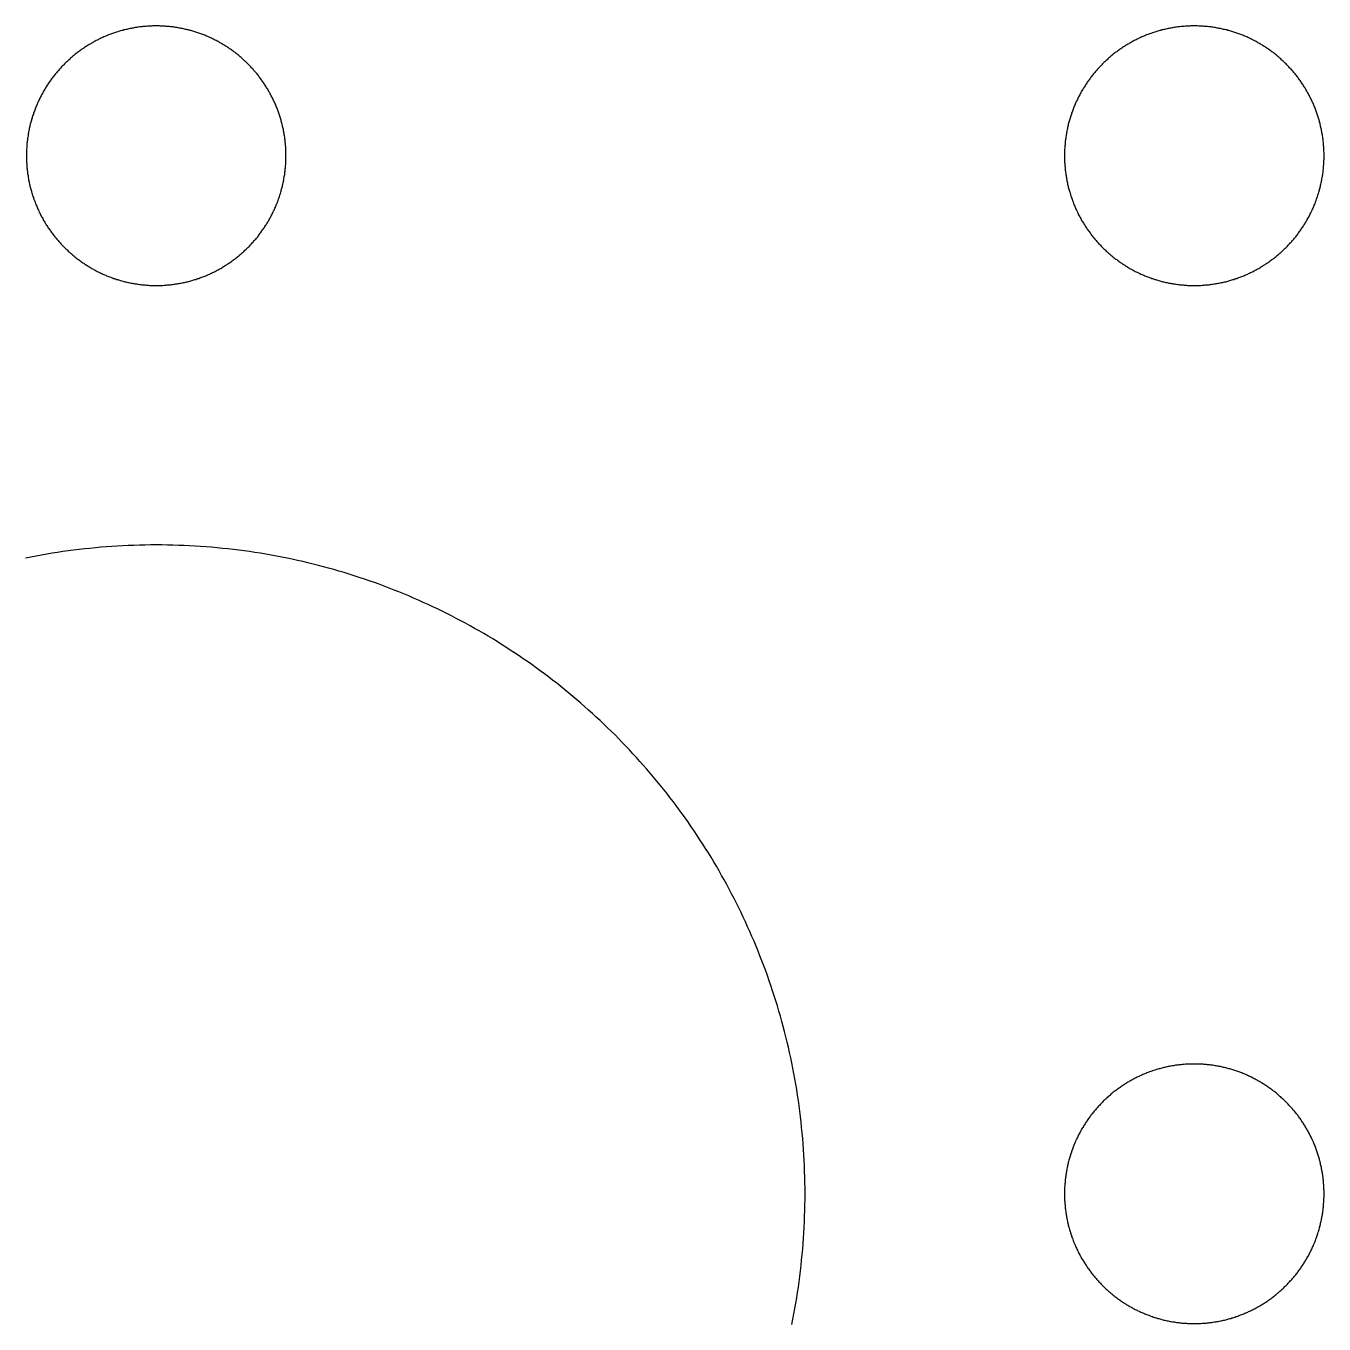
# Model space of a CAD drawing. Extents: x -13 to 43.9, y 40.2 to 95.2.
# Drawn here: x 13.5 to 23.5, y 66.75 to 76.75 of the extents above; entities that cross this region are included whole.
import ezdxf

# ---------------------------------------------------------------- set-up
doc = ezdxf.new("R2010")
doc.units = 0
doc.layers.get('0').update_dxf_attribs({"linetype": 'CONTINUOUS'})

msp = doc.modelspace()

# ---------------------------------------------------------------- linework, layer by layer
at = {"color": 7}
for points in [[(14.298, 76.73), (14.29, 76.728), (14.282, 76.726), (14.274, 76.724), (14.266, 76.722), (14.258, 76.721), (14.25, 76.719), (14.242, 76.716), (14.234, 76.714), (14.226, 76.712), (14.218, 76.71), (14.21, 76.707), (14.203, 76.705), (14.195, 76.703), (14.187, 76.7), (14.179, 76.697), (14.172, 76.695), (14.164, 76.692), (14.156, 76.689), (14.149, 76.686), (14.141, 76.684), (14.133, 76.681), (14.126, 76.678), (14.118, 76.675), (14.111, 76.671)], [(14.5, 76.75), (14.491, 76.75), (14.483, 76.75), (14.474, 76.75), (14.466, 76.749), (14.457, 76.749), (14.449, 76.749), (14.44, 76.748), (14.432, 76.748), (14.423, 76.747), (14.415, 76.746), (14.406, 76.746), (14.398, 76.745), (14.389, 76.744), (14.381, 76.743), (14.373, 76.742), (14.364, 76.741), (14.356, 76.74), (14.348, 76.738), (14.339, 76.737), (14.331, 76.736), (14.323, 76.734), (14.315, 76.733), (14.307, 76.731), (14.298, 76.73)], [(14.702, 76.73), (14.693, 76.731), (14.685, 76.733), (14.677, 76.734), (14.669, 76.736), (14.661, 76.737), (14.652, 76.738), (14.644, 76.74), (14.636, 76.741), (14.627, 76.742), (14.619, 76.743), (14.611, 76.744), (14.602, 76.745), (14.594, 76.746), (14.585, 76.746), (14.577, 76.747), (14.568, 76.748), (14.56, 76.748), (14.551, 76.749), (14.543, 76.749), (14.534, 76.749), (14.526, 76.75), (14.517, 76.75), (14.509, 76.75), (14.5, 76.75)], [(14.889, 76.671), (14.882, 76.675), (14.874, 76.678), (14.867, 76.681), (14.859, 76.684), (14.851, 76.686), (14.844, 76.689), (14.836, 76.692), (14.828, 76.695), (14.821, 76.697), (14.813, 76.7), (14.805, 76.703), (14.797, 76.705), (14.79, 76.707), (14.782, 76.71), (14.774, 76.712), (14.766, 76.714), (14.758, 76.716), (14.75, 76.719), (14.742, 76.721), (14.734, 76.722), (14.726, 76.724), (14.718, 76.726), (14.71, 76.728), (14.702, 76.73)], [(22.298, 76.73), (22.29, 76.728), (22.282, 76.726), (22.274, 76.724), (22.266, 76.722), (22.258, 76.721), (22.25, 76.719), (22.242, 76.716), (22.234, 76.714), (22.226, 76.712), (22.218, 76.71), (22.21, 76.707), (22.203, 76.705), (22.195, 76.703), (22.187, 76.7), (22.179, 76.697), (22.172, 76.695), (22.164, 76.692), (22.156, 76.689), (22.149, 76.686), (22.141, 76.684), (22.133, 76.681), (22.126, 76.678), (22.118, 76.675), (22.111, 76.671)], [(22.5, 76.75), (22.491, 76.75), (22.483, 76.75), (22.474, 76.75), (22.466, 76.749), (22.457, 76.749), (22.449, 76.749), (22.44, 76.748), (22.432, 76.748), (22.423, 76.747), (22.415, 76.746), (22.406, 76.746), (22.398, 76.745), (22.389, 76.744), (22.381, 76.743), (22.373, 76.742), (22.364, 76.741), (22.356, 76.74), (22.348, 76.738), (22.339, 76.737), (22.331, 76.736), (22.323, 76.734), (22.315, 76.733), (22.307, 76.731), (22.298, 76.73)], [(22.702, 76.73), (22.693, 76.731), (22.685, 76.733), (22.677, 76.734), (22.669, 76.736), (22.661, 76.737), (22.652, 76.738), (22.644, 76.74), (22.636, 76.741), (22.627, 76.742), (22.619, 76.743), (22.611, 76.744), (22.602, 76.745), (22.594, 76.746), (22.585, 76.746), (22.577, 76.747), (22.568, 76.748), (22.56, 76.748), (22.551, 76.749), (22.543, 76.749), (22.534, 76.749), (22.526, 76.75), (22.517, 76.75), (22.509, 76.75), (22.5, 76.75)], [(22.889, 76.671), (22.882, 76.675), (22.874, 76.678), (22.867, 76.681), (22.859, 76.684), (22.851, 76.686), (22.844, 76.689), (22.836, 76.692), (22.828, 76.695), (22.821, 76.697), (22.813, 76.7), (22.805, 76.703), (22.797, 76.705), (22.79, 76.707), (22.782, 76.71), (22.774, 76.712), (22.766, 76.714), (22.758, 76.716), (22.75, 76.719), (22.742, 76.721), (22.734, 76.722), (22.726, 76.724), (22.718, 76.726), (22.71, 76.728), (22.702, 76.73)], [(14.111, 76.671), (14.103, 76.668), (14.096, 76.665), (14.088, 76.662), (14.081, 76.658), (14.074, 76.655), (14.066, 76.651), (14.059, 76.648), (14.052, 76.644), (14.045, 76.641), (14.038, 76.637), (14.03, 76.633), (14.023, 76.629), (14.016, 76.625), (14.009, 76.621), (14.002, 76.618), (13.995, 76.613), (13.988, 76.609), (13.981, 76.605), (13.975, 76.601), (13.968, 76.597), (13.961, 76.592), (13.954, 76.588), (13.948, 76.584), (13.941, 76.579)], [(15.059, 76.579), (15.052, 76.584), (15.046, 76.588), (15.039, 76.592), (15.032, 76.597), (15.025, 76.601), (15.019, 76.605), (15.012, 76.609), (15.005, 76.613), (14.998, 76.618), (14.991, 76.621), (14.984, 76.625), (14.977, 76.629), (14.97, 76.633), (14.962, 76.637), (14.955, 76.641), (14.948, 76.644), (14.941, 76.648), (14.934, 76.651), (14.926, 76.655), (14.919, 76.658), (14.912, 76.662), (14.904, 76.665), (14.897, 76.668), (14.889, 76.671)], [(22.111, 76.671), (22.103, 76.668), (22.096, 76.665), (22.088, 76.662), (22.081, 76.658), (22.074, 76.655), (22.066, 76.651), (22.059, 76.648), (22.052, 76.644), (22.045, 76.641), (22.038, 76.637), (22.03, 76.633), (22.023, 76.629), (22.016, 76.625), (22.009, 76.621), (22.002, 76.618), (21.995, 76.613), (21.988, 76.609), (21.981, 76.605), (21.975, 76.601), (21.968, 76.597), (21.961, 76.592), (21.954, 76.588), (21.948, 76.584), (21.941, 76.579)], [(23.059, 76.579), (23.052, 76.584), (23.046, 76.588), (23.039, 76.592), (23.032, 76.597), (23.025, 76.601), (23.019, 76.605), (23.012, 76.609), (23.005, 76.613), (22.998, 76.618), (22.991, 76.621), (22.984, 76.625), (22.977, 76.629), (22.97, 76.633), (22.962, 76.637), (22.955, 76.641), (22.948, 76.644), (22.941, 76.648), (22.934, 76.651), (22.926, 76.655), (22.919, 76.658), (22.912, 76.662), (22.904, 76.665), (22.897, 76.668), (22.889, 76.671)], [(13.941, 76.579), (13.934, 76.575), (13.928, 76.57), (13.921, 76.565), (13.915, 76.561), (13.908, 76.556), (13.902, 76.551), (13.895, 76.547), (13.889, 76.542), (13.883, 76.537), (13.876, 76.532), (13.87, 76.527), (13.864, 76.522), (13.858, 76.517), (13.852, 76.511), (13.846, 76.506), (13.84, 76.501), (13.834, 76.496), (13.828, 76.49), (13.822, 76.485), (13.816, 76.479), (13.81, 76.474), (13.804, 76.468), (13.799, 76.463), (13.793, 76.457)], [(15.207, 76.457), (15.201, 76.463), (15.196, 76.468), (15.19, 76.474), (15.184, 76.479), (15.178, 76.485), (15.172, 76.49), (15.166, 76.496), (15.16, 76.501), (15.154, 76.506), (15.148, 76.511), (15.142, 76.517), (15.136, 76.522), (15.13, 76.527), (15.124, 76.532), (15.117, 76.537), (15.111, 76.542), (15.105, 76.547), (15.098, 76.551), (15.092, 76.556), (15.085, 76.561), (15.079, 76.565), (15.072, 76.57), (15.066, 76.575), (15.059, 76.579)], [(21.941, 76.579), (21.934, 76.575), (21.928, 76.57), (21.921, 76.565), (21.915, 76.561), (21.908, 76.556), (21.902, 76.551), (21.895, 76.547), (21.889, 76.542), (21.883, 76.537), (21.876, 76.532), (21.87, 76.527), (21.864, 76.522), (21.858, 76.517), (21.852, 76.511), (21.846, 76.506), (21.84, 76.501), (21.834, 76.496), (21.828, 76.49), (21.822, 76.485), (21.816, 76.479), (21.81, 76.474), (21.804, 76.468), (21.799, 76.463), (21.793, 76.457)], [(23.207, 76.457), (23.201, 76.463), (23.196, 76.468), (23.19, 76.474), (23.184, 76.479), (23.178, 76.485), (23.172, 76.49), (23.166, 76.496), (23.16, 76.501), (23.154, 76.506), (23.148, 76.511), (23.142, 76.517), (23.136, 76.522), (23.13, 76.527), (23.124, 76.532), (23.117, 76.537), (23.111, 76.542), (23.105, 76.547), (23.098, 76.551), (23.092, 76.556), (23.085, 76.561), (23.079, 76.565), (23.072, 76.57), (23.066, 76.575), (23.059, 76.579)], [(13.793, 76.457), (13.787, 76.451), (13.782, 76.446), (13.776, 76.44), (13.771, 76.434), (13.765, 76.428), (13.76, 76.422), (13.754, 76.416), (13.749, 76.41), (13.744, 76.404), (13.739, 76.398), (13.733, 76.392), (13.728, 76.386), (13.723, 76.38), (13.718, 76.374), (13.713, 76.367), (13.708, 76.361), (13.703, 76.355), (13.699, 76.348), (13.694, 76.342), (13.689, 76.335), (13.684, 76.329), (13.68, 76.322), (13.675, 76.316), (13.671, 76.309)], [(15.329, 76.309), (15.325, 76.316), (15.32, 76.322), (15.315, 76.329), (15.311, 76.335), (15.306, 76.342), (15.301, 76.348), (15.297, 76.355), (15.292, 76.361), (15.287, 76.367), (15.282, 76.374), (15.277, 76.38), (15.272, 76.386), (15.267, 76.392), (15.261, 76.398), (15.256, 76.404), (15.251, 76.41), (15.246, 76.416), (15.24, 76.422), (15.235, 76.428), (15.229, 76.434), (15.224, 76.44), (15.218, 76.446), (15.213, 76.451), (15.207, 76.457)], [(21.793, 76.457), (21.787, 76.451), (21.782, 76.446), (21.776, 76.44), (21.771, 76.434), (21.765, 76.428), (21.76, 76.422), (21.754, 76.416), (21.749, 76.41), (21.744, 76.404), (21.739, 76.398), (21.733, 76.392), (21.728, 76.386), (21.723, 76.38), (21.718, 76.374), (21.713, 76.367), (21.708, 76.361), (21.703, 76.355), (21.699, 76.348), (21.694, 76.342), (21.689, 76.335), (21.684, 76.329), (21.68, 76.322), (21.675, 76.316), (21.671, 76.309)], [(23.329, 76.309), (23.325, 76.316), (23.32, 76.322), (23.315, 76.329), (23.311, 76.335), (23.306, 76.342), (23.301, 76.348), (23.297, 76.355), (23.292, 76.361), (23.287, 76.367), (23.282, 76.374), (23.277, 76.38), (23.272, 76.386), (23.267, 76.392), (23.261, 76.398), (23.256, 76.404), (23.251, 76.41), (23.246, 76.416), (23.24, 76.422), (23.235, 76.428), (23.229, 76.434), (23.224, 76.44), (23.218, 76.446), (23.213, 76.451), (23.207, 76.457)], [(13.671, 76.309), (13.666, 76.302), (13.662, 76.296), (13.658, 76.289), (13.653, 76.282), (13.649, 76.275), (13.645, 76.269), (13.641, 76.262), (13.637, 76.255), (13.632, 76.248), (13.629, 76.241), (13.625, 76.234), (13.621, 76.227), (13.617, 76.22), (13.613, 76.212), (13.609, 76.205), (13.606, 76.198), (13.602, 76.191), (13.599, 76.184), (13.595, 76.176), (13.592, 76.169), (13.588, 76.162), (13.585, 76.154), (13.582, 76.147), (13.579, 76.139)], [(15.421, 76.139), (15.418, 76.147), (15.415, 76.154), (15.412, 76.162), (15.408, 76.169), (15.405, 76.176), (15.401, 76.184), (15.398, 76.191), (15.394, 76.198), (15.391, 76.205), (15.387, 76.212), (15.383, 76.22), (15.379, 76.227), (15.375, 76.234), (15.371, 76.241), (15.368, 76.248), (15.363, 76.255), (15.359, 76.262), (15.355, 76.269), (15.351, 76.275), (15.347, 76.282), (15.342, 76.289), (15.338, 76.296), (15.334, 76.302), (15.329, 76.309)], [(21.671, 76.309), (21.666, 76.302), (21.662, 76.296), (21.658, 76.289), (21.653, 76.282), (21.649, 76.275), (21.645, 76.269), (21.641, 76.262), (21.637, 76.255), (21.632, 76.248), (21.629, 76.241), (21.625, 76.234), (21.621, 76.227), (21.617, 76.22), (21.613, 76.212), (21.609, 76.205), (21.606, 76.198), (21.602, 76.191), (21.599, 76.184), (21.595, 76.176), (21.592, 76.169), (21.588, 76.162), (21.585, 76.154), (21.582, 76.147), (21.579, 76.139)], [(23.421, 76.139), (23.418, 76.147), (23.415, 76.154), (23.412, 76.162), (23.408, 76.169), (23.405, 76.176), (23.401, 76.184), (23.398, 76.191), (23.394, 76.198), (23.391, 76.205), (23.387, 76.212), (23.383, 76.22), (23.379, 76.227), (23.375, 76.234), (23.371, 76.241), (23.368, 76.248), (23.363, 76.255), (23.359, 76.262), (23.355, 76.269), (23.351, 76.275), (23.347, 76.282), (23.342, 76.289), (23.338, 76.296), (23.334, 76.302), (23.329, 76.309)], [(13.579, 76.139), (13.575, 76.132), (13.572, 76.124), (13.569, 76.117), (13.566, 76.109), (13.564, 76.101), (13.561, 76.094), (13.558, 76.086), (13.555, 76.078), (13.553, 76.071), (13.55, 76.063), (13.547, 76.055), (13.545, 76.047), (13.543, 76.04), (13.54, 76.032), (13.538, 76.024), (13.536, 76.016), (13.534, 76.008), (13.531, 76), (13.529, 75.992), (13.527, 75.984), (13.526, 75.976), (13.524, 75.968), (13.522, 75.96), (13.52, 75.952)], [(15.48, 75.952), (15.478, 75.96), (15.476, 75.968), (15.474, 75.976), (15.472, 75.984), (15.471, 75.992), (15.469, 76), (15.466, 76.008), (15.464, 76.016), (15.462, 76.024), (15.46, 76.032), (15.457, 76.04), (15.455, 76.047), (15.453, 76.055), (15.45, 76.063), (15.447, 76.071), (15.445, 76.078), (15.442, 76.086), (15.439, 76.094), (15.436, 76.101), (15.434, 76.109), (15.431, 76.117), (15.428, 76.124), (15.425, 76.132), (15.421, 76.139)], [(21.579, 76.139), (21.575, 76.132), (21.572, 76.124), (21.569, 76.117), (21.566, 76.109), (21.564, 76.101), (21.561, 76.094), (21.558, 76.086), (21.555, 76.078), (21.553, 76.071), (21.55, 76.063), (21.547, 76.055), (21.545, 76.047), (21.543, 76.04), (21.54, 76.032), (21.538, 76.024), (21.536, 76.016), (21.534, 76.008), (21.531, 76), (21.529, 75.992), (21.527, 75.984), (21.526, 75.976), (21.524, 75.968), (21.522, 75.96), (21.52, 75.952)], [(23.48, 75.952), (23.478, 75.96), (23.476, 75.968), (23.474, 75.976), (23.472, 75.984), (23.471, 75.992), (23.469, 76), (23.466, 76.008), (23.464, 76.016), (23.462, 76.024), (23.46, 76.032), (23.457, 76.04), (23.455, 76.047), (23.453, 76.055), (23.45, 76.063), (23.447, 76.071), (23.445, 76.078), (23.442, 76.086), (23.439, 76.094), (23.436, 76.101), (23.434, 76.109), (23.431, 76.117), (23.428, 76.124), (23.425, 76.132), (23.421, 76.139)], [(13.52, 75.952), (13.519, 75.943), (13.517, 75.935), (13.516, 75.927), (13.514, 75.919), (13.513, 75.911), (13.512, 75.902), (13.51, 75.894), (13.509, 75.886), (13.508, 75.877), (13.507, 75.869), (13.506, 75.861), (13.505, 75.852), (13.504, 75.844), (13.504, 75.835), (13.503, 75.827), (13.502, 75.818), (13.502, 75.81), (13.501, 75.801), (13.501, 75.793), (13.501, 75.784), (13.5, 75.776), (13.5, 75.767), (13.5, 75.759), (13.5, 75.75)], [(15.5, 75.75), (15.5, 75.759), (15.5, 75.767), (15.5, 75.776), (15.499, 75.784), (15.499, 75.793), (15.499, 75.801), (15.498, 75.81), (15.498, 75.818), (15.497, 75.827), (15.496, 75.835), (15.496, 75.844), (15.495, 75.852), (15.494, 75.861), (15.493, 75.869), (15.492, 75.877), (15.491, 75.886), (15.49, 75.894), (15.488, 75.902), (15.487, 75.911), (15.486, 75.919), (15.484, 75.927), (15.483, 75.935), (15.481, 75.943), (15.48, 75.952)], [(21.52, 75.952), (21.519, 75.943), (21.517, 75.935), (21.516, 75.927), (21.514, 75.919), (21.513, 75.911), (21.512, 75.902), (21.51, 75.894), (21.509, 75.886), (21.508, 75.877), (21.507, 75.869), (21.506, 75.861), (21.505, 75.852), (21.504, 75.844), (21.504, 75.835), (21.503, 75.827), (21.502, 75.818), (21.502, 75.81), (21.501, 75.801), (21.501, 75.793), (21.501, 75.784), (21.5, 75.776), (21.5, 75.767), (21.5, 75.759), (21.5, 75.75)], [(23.5, 75.75), (23.5, 75.759), (23.5, 75.767), (23.5, 75.776), (23.499, 75.784), (23.499, 75.793), (23.499, 75.801), (23.498, 75.81), (23.498, 75.818), (23.497, 75.827), (23.496, 75.835), (23.496, 75.844), (23.495, 75.852), (23.494, 75.861), (23.493, 75.869), (23.492, 75.877), (23.491, 75.886), (23.49, 75.894), (23.488, 75.902), (23.487, 75.911), (23.486, 75.919), (23.484, 75.927), (23.483, 75.935), (23.481, 75.943), (23.48, 75.952)], [(13.5, 75.75), (13.5, 75.741), (13.5, 75.733), (13.5, 75.724), (13.501, 75.716), (13.501, 75.707), (13.501, 75.699), (13.502, 75.69), (13.502, 75.682), (13.503, 75.673), (13.504, 75.665), (13.504, 75.656), (13.505, 75.648), (13.506, 75.639), (13.507, 75.631), (13.508, 75.623), (13.509, 75.614), (13.51, 75.606), (13.512, 75.598), (13.513, 75.589), (13.514, 75.581), (13.516, 75.573), (13.517, 75.565), (13.519, 75.557), (13.52, 75.548)], [(15.48, 75.548), (15.481, 75.557), (15.483, 75.565), (15.484, 75.573), (15.486, 75.581), (15.487, 75.589), (15.488, 75.598), (15.49, 75.606), (15.491, 75.614), (15.492, 75.623), (15.493, 75.631), (15.494, 75.639), (15.495, 75.648), (15.496, 75.656), (15.496, 75.665), (15.497, 75.673), (15.498, 75.682), (15.498, 75.69), (15.499, 75.699), (15.499, 75.707), (15.499, 75.716), (15.5, 75.724), (15.5, 75.733), (15.5, 75.741), (15.5, 75.75)], [(21.5, 75.75), (21.5, 75.741), (21.5, 75.733), (21.5, 75.724), (21.501, 75.716), (21.501, 75.707), (21.501, 75.699), (21.502, 75.69), (21.502, 75.682), (21.503, 75.673), (21.504, 75.665), (21.504, 75.656), (21.505, 75.648), (21.506, 75.639), (21.507, 75.631), (21.508, 75.623), (21.509, 75.614), (21.51, 75.606), (21.512, 75.598), (21.513, 75.589), (21.514, 75.581), (21.516, 75.573), (21.517, 75.565), (21.519, 75.557), (21.52, 75.548)], [(23.48, 75.548), (23.481, 75.557), (23.483, 75.565), (23.484, 75.573), (23.486, 75.581), (23.487, 75.589), (23.488, 75.598), (23.49, 75.606), (23.491, 75.614), (23.492, 75.623), (23.493, 75.631), (23.494, 75.639), (23.495, 75.648), (23.496, 75.656), (23.496, 75.665), (23.497, 75.673), (23.498, 75.682), (23.498, 75.69), (23.499, 75.699), (23.499, 75.707), (23.499, 75.716), (23.5, 75.724), (23.5, 75.733), (23.5, 75.741), (23.5, 75.75)], [(13.52, 75.548), (13.522, 75.54), (13.524, 75.532), (13.526, 75.524), (13.527, 75.516), (13.529, 75.508), (13.531, 75.5), (13.534, 75.492), (13.536, 75.484), (13.538, 75.476), (13.54, 75.468), (13.543, 75.46), (13.545, 75.453), (13.547, 75.445), (13.55, 75.437), (13.553, 75.429), (13.555, 75.422), (13.558, 75.414), (13.561, 75.406), (13.564, 75.399), (13.566, 75.391), (13.569, 75.383), (13.572, 75.376), (13.575, 75.368), (13.579, 75.361)], [(15.421, 75.361), (15.425, 75.368), (15.428, 75.376), (15.431, 75.383), (15.434, 75.391), (15.436, 75.399), (15.439, 75.406), (15.442, 75.414), (15.445, 75.422), (15.447, 75.429), (15.45, 75.437), (15.453, 75.445), (15.455, 75.453), (15.457, 75.46), (15.46, 75.468), (15.462, 75.476), (15.464, 75.484), (15.466, 75.492), (15.469, 75.5), (15.471, 75.508), (15.472, 75.516), (15.474, 75.524), (15.476, 75.532), (15.478, 75.54), (15.48, 75.548)], [(21.52, 75.548), (21.522, 75.54), (21.524, 75.532), (21.526, 75.524), (21.527, 75.516), (21.529, 75.508), (21.531, 75.5), (21.534, 75.492), (21.536, 75.484), (21.538, 75.476), (21.54, 75.468), (21.543, 75.46), (21.545, 75.453), (21.547, 75.445), (21.55, 75.437), (21.553, 75.429), (21.555, 75.422), (21.558, 75.414), (21.561, 75.406), (21.564, 75.399), (21.566, 75.391), (21.569, 75.383), (21.572, 75.376), (21.575, 75.368), (21.579, 75.361)], [(23.421, 75.361), (23.425, 75.368), (23.428, 75.376), (23.431, 75.383), (23.434, 75.391), (23.436, 75.399), (23.439, 75.406), (23.442, 75.414), (23.445, 75.422), (23.447, 75.429), (23.45, 75.437), (23.453, 75.445), (23.455, 75.453), (23.457, 75.46), (23.46, 75.468), (23.462, 75.476), (23.464, 75.484), (23.466, 75.492), (23.469, 75.5), (23.471, 75.508), (23.472, 75.516), (23.474, 75.524), (23.476, 75.532), (23.478, 75.54), (23.48, 75.548)], [(13.579, 75.361), (13.582, 75.353), (13.585, 75.346), (13.588, 75.338), (13.592, 75.331), (13.595, 75.324), (13.599, 75.316), (13.602, 75.309), (13.606, 75.302), (13.609, 75.295), (13.613, 75.288), (13.617, 75.28), (13.621, 75.273), (13.625, 75.266), (13.629, 75.259), (13.632, 75.252), (13.637, 75.245), (13.641, 75.238), (13.645, 75.231), (13.649, 75.225), (13.653, 75.218), (13.658, 75.211), (13.662, 75.204), (13.666, 75.198), (13.671, 75.191)], [(15.329, 75.191), (15.334, 75.198), (15.338, 75.204), (15.342, 75.211), (15.347, 75.218), (15.351, 75.225), (15.355, 75.231), (15.359, 75.238), (15.363, 75.245), (15.368, 75.252), (15.371, 75.259), (15.375, 75.266), (15.379, 75.273), (15.383, 75.28), (15.387, 75.288), (15.391, 75.295), (15.394, 75.302), (15.398, 75.309), (15.401, 75.316), (15.405, 75.324), (15.408, 75.331), (15.412, 75.338), (15.415, 75.346), (15.418, 75.353), (15.421, 75.361)], [(21.579, 75.361), (21.582, 75.353), (21.585, 75.346), (21.588, 75.338), (21.592, 75.331), (21.595, 75.324), (21.599, 75.316), (21.602, 75.309), (21.606, 75.302), (21.609, 75.295), (21.613, 75.288), (21.617, 75.28), (21.621, 75.273), (21.625, 75.266), (21.629, 75.259), (21.632, 75.252), (21.637, 75.245), (21.641, 75.238), (21.645, 75.231), (21.649, 75.225), (21.653, 75.218), (21.658, 75.211), (21.662, 75.204), (21.666, 75.198), (21.671, 75.191)], [(23.329, 75.191), (23.334, 75.198), (23.338, 75.204), (23.342, 75.211), (23.347, 75.218), (23.351, 75.225), (23.355, 75.231), (23.359, 75.238), (23.363, 75.245), (23.368, 75.252), (23.371, 75.259), (23.375, 75.266), (23.379, 75.273), (23.383, 75.28), (23.387, 75.288), (23.391, 75.295), (23.394, 75.302), (23.398, 75.309), (23.401, 75.316), (23.405, 75.324), (23.408, 75.331), (23.412, 75.338), (23.415, 75.346), (23.418, 75.353), (23.421, 75.361)], [(13.671, 75.191), (13.675, 75.184), (13.68, 75.178), (13.684, 75.171), (13.689, 75.165), (13.694, 75.158), (13.699, 75.152), (13.703, 75.145), (13.708, 75.139), (13.713, 75.133), (13.718, 75.126), (13.723, 75.12), (13.728, 75.114), (13.733, 75.108), (13.739, 75.102), (13.744, 75.096), (13.749, 75.09), (13.754, 75.084), (13.76, 75.078), (13.765, 75.072), (13.771, 75.066), (13.776, 75.06), (13.782, 75.054), (13.787, 75.049), (13.793, 75.043)], [(15.207, 75.043), (15.213, 75.049), (15.218, 75.054), (15.224, 75.06), (15.229, 75.066), (15.235, 75.072), (15.24, 75.078), (15.246, 75.084), (15.251, 75.09), (15.256, 75.096), (15.261, 75.102), (15.267, 75.108), (15.272, 75.114), (15.277, 75.12), (15.282, 75.126), (15.287, 75.133), (15.292, 75.139), (15.297, 75.145), (15.301, 75.152), (15.306, 75.158), (15.311, 75.165), (15.315, 75.171), (15.32, 75.178), (15.325, 75.184), (15.329, 75.191)], [(21.671, 75.191), (21.675, 75.184), (21.68, 75.178), (21.684, 75.171), (21.689, 75.165), (21.694, 75.158), (21.699, 75.152), (21.703, 75.145), (21.708, 75.139), (21.713, 75.133), (21.718, 75.126), (21.723, 75.12), (21.728, 75.114), (21.733, 75.108), (21.739, 75.102), (21.744, 75.096), (21.749, 75.09), (21.754, 75.084), (21.76, 75.078), (21.765, 75.072), (21.771, 75.066), (21.776, 75.06), (21.782, 75.054), (21.787, 75.049), (21.793, 75.043)], [(23.207, 75.043), (23.213, 75.049), (23.218, 75.054), (23.224, 75.06), (23.229, 75.066), (23.235, 75.072), (23.24, 75.078), (23.246, 75.084), (23.251, 75.09), (23.256, 75.096), (23.261, 75.102), (23.267, 75.108), (23.272, 75.114), (23.277, 75.12), (23.282, 75.126), (23.287, 75.133), (23.292, 75.139), (23.297, 75.145), (23.301, 75.152), (23.306, 75.158), (23.311, 75.165), (23.315, 75.171), (23.32, 75.178), (23.325, 75.184), (23.329, 75.191)], [(13.793, 75.043), (13.799, 75.037), (13.804, 75.032), (13.81, 75.026), (13.816, 75.021), (13.822, 75.015), (13.828, 75.01), (13.834, 75.004), (13.84, 74.999), (13.846, 74.994), (13.852, 74.989), (13.858, 74.983), (13.864, 74.978), (13.87, 74.973), (13.876, 74.968), (13.883, 74.963), (13.889, 74.958), (13.895, 74.953), (13.902, 74.949), (13.908, 74.944), (13.915, 74.939), (13.921, 74.934), (13.928, 74.93), (13.934, 74.925), (13.941, 74.921)], [(15.059, 74.921), (15.066, 74.925), (15.072, 74.93), (15.079, 74.934), (15.085, 74.939), (15.092, 74.944), (15.098, 74.949), (15.105, 74.953), (15.111, 74.958), (15.117, 74.963), (15.124, 74.968), (15.13, 74.973), (15.136, 74.978), (15.142, 74.983), (15.148, 74.989), (15.154, 74.994), (15.16, 74.999), (15.166, 75.004), (15.172, 75.01), (15.178, 75.015), (15.184, 75.021), (15.19, 75.026), (15.196, 75.032), (15.201, 75.037), (15.207, 75.043)], [(21.793, 75.043), (21.799, 75.037), (21.804, 75.032), (21.81, 75.026), (21.816, 75.021), (21.822, 75.015), (21.828, 75.01), (21.834, 75.004), (21.84, 74.999), (21.846, 74.994), (21.852, 74.989), (21.858, 74.983), (21.864, 74.978), (21.87, 74.973), (21.876, 74.968), (21.883, 74.963), (21.889, 74.958), (21.895, 74.953), (21.902, 74.949), (21.908, 74.944), (21.915, 74.939), (21.921, 74.934), (21.928, 74.93), (21.934, 74.925), (21.941, 74.921)], [(23.059, 74.921), (23.066, 74.925), (23.072, 74.93), (23.079, 74.934), (23.085, 74.939), (23.092, 74.944), (23.098, 74.949), (23.105, 74.953), (23.111, 74.958), (23.117, 74.963), (23.124, 74.968), (23.13, 74.973), (23.136, 74.978), (23.142, 74.983), (23.148, 74.989), (23.154, 74.994), (23.16, 74.999), (23.166, 75.004), (23.172, 75.01), (23.178, 75.015), (23.184, 75.021), (23.19, 75.026), (23.196, 75.032), (23.201, 75.037), (23.207, 75.043)], [(13.941, 74.921), (13.948, 74.916), (13.954, 74.912), (13.961, 74.908), (13.968, 74.903), (13.975, 74.899), (13.981, 74.895), (13.988, 74.891), (13.995, 74.887), (14.002, 74.882), (14.009, 74.879), (14.016, 74.875), (14.023, 74.871), (14.03, 74.867), (14.038, 74.863), (14.045, 74.859), (14.052, 74.856), (14.059, 74.852), (14.066, 74.849), (14.074, 74.845), (14.081, 74.842), (14.088, 74.838), (14.096, 74.835), (14.103, 74.832), (14.111, 74.829)], [(14.889, 74.829), (14.897, 74.832), (14.904, 74.835), (14.912, 74.838), (14.919, 74.842), (14.926, 74.845), (14.934, 74.849), (14.941, 74.852), (14.948, 74.856), (14.955, 74.859), (14.962, 74.863), (14.97, 74.867), (14.977, 74.871), (14.984, 74.875), (14.991, 74.879), (14.998, 74.882), (15.005, 74.887), (15.012, 74.891), (15.019, 74.895), (15.025, 74.899), (15.032, 74.903), (15.039, 74.908), (15.046, 74.912), (15.052, 74.916), (15.059, 74.921)], [(21.941, 74.921), (21.948, 74.916), (21.954, 74.912), (21.961, 74.908), (21.968, 74.903), (21.975, 74.899), (21.981, 74.895), (21.988, 74.891), (21.995, 74.887), (22.002, 74.882), (22.009, 74.879), (22.016, 74.875), (22.023, 74.871), (22.03, 74.867), (22.038, 74.863), (22.045, 74.859), (22.052, 74.856), (22.059, 74.852), (22.066, 74.849), (22.074, 74.845), (22.081, 74.842), (22.088, 74.838), (22.096, 74.835), (22.103, 74.832), (22.111, 74.829)], [(22.889, 74.829), (22.897, 74.832), (22.904, 74.835), (22.912, 74.838), (22.919, 74.842), (22.926, 74.845), (22.934, 74.849), (22.941, 74.852), (22.948, 74.856), (22.955, 74.859), (22.962, 74.863), (22.97, 74.867), (22.977, 74.871), (22.984, 74.875), (22.991, 74.879), (22.998, 74.882), (23.005, 74.887), (23.012, 74.891), (23.019, 74.895), (23.025, 74.899), (23.032, 74.903), (23.039, 74.908), (23.046, 74.912), (23.052, 74.916), (23.059, 74.921)], [(14.111, 74.829), (14.118, 74.825), (14.126, 74.822), (14.133, 74.819), (14.141, 74.816), (14.149, 74.814), (14.156, 74.811), (14.164, 74.808), (14.172, 74.805), (14.179, 74.803), (14.187, 74.8), (14.195, 74.797), (14.203, 74.795), (14.21, 74.793), (14.218, 74.79), (14.226, 74.788), (14.234, 74.786), (14.242, 74.784), (14.25, 74.781), (14.258, 74.779), (14.266, 74.777), (14.274, 74.776), (14.282, 74.774), (14.29, 74.772), (14.298, 74.77)], [(14.298, 74.77), (14.307, 74.769), (14.315, 74.767), (14.323, 74.766), (14.331, 74.764), (14.339, 74.763), (14.348, 74.762), (14.356, 74.76), (14.364, 74.759), (14.373, 74.758), (14.381, 74.757), (14.389, 74.756), (14.398, 74.755), (14.406, 74.754), (14.415, 74.754), (14.423, 74.753), (14.432, 74.752), (14.44, 74.752), (14.449, 74.751), (14.457, 74.751), (14.466, 74.751), (14.474, 74.75), (14.483, 74.75), (14.491, 74.75), (14.5, 74.75)], [(14.5, 74.75), (14.509, 74.75), (14.517, 74.75), (14.526, 74.75), (14.534, 74.751), (14.543, 74.751), (14.551, 74.751), (14.56, 74.752), (14.568, 74.752), (14.577, 74.753), (14.585, 74.754), (14.594, 74.754), (14.602, 74.755), (14.611, 74.756), (14.619, 74.757), (14.627, 74.758), (14.636, 74.759), (14.644, 74.76), (14.652, 74.762), (14.661, 74.763), (14.669, 74.764), (14.677, 74.766), (14.685, 74.767), (14.693, 74.769), (14.702, 74.77)], [(14.702, 74.77), (14.71, 74.772), (14.718, 74.774), (14.726, 74.776), (14.734, 74.777), (14.742, 74.779), (14.75, 74.781), (14.758, 74.784), (14.766, 74.786), (14.774, 74.788), (14.782, 74.79), (14.79, 74.793), (14.797, 74.795), (14.805, 74.797), (14.813, 74.8), (14.821, 74.803), (14.828, 74.805), (14.836, 74.808), (14.844, 74.811), (14.851, 74.814), (14.859, 74.816), (14.867, 74.819), (14.874, 74.822), (14.882, 74.825), (14.889, 74.829)], [(22.111, 74.829), (22.118, 74.825), (22.126, 74.822), (22.133, 74.819), (22.141, 74.816), (22.149, 74.814), (22.156, 74.811), (22.164, 74.808), (22.172, 74.805), (22.179, 74.803), (22.187, 74.8), (22.195, 74.797), (22.203, 74.795), (22.21, 74.793), (22.218, 74.79), (22.226, 74.788), (22.234, 74.786), (22.242, 74.784), (22.25, 74.781), (22.258, 74.779), (22.266, 74.777), (22.274, 74.776), (22.282, 74.774), (22.29, 74.772), (22.298, 74.77)], [(22.298, 74.77), (22.307, 74.769), (22.315, 74.767), (22.323, 74.766), (22.331, 74.764), (22.339, 74.763), (22.348, 74.762), (22.356, 74.76), (22.364, 74.759), (22.373, 74.758), (22.381, 74.757), (22.389, 74.756), (22.398, 74.755), (22.406, 74.754), (22.415, 74.754), (22.423, 74.753), (22.432, 74.752), (22.44, 74.752), (22.449, 74.751), (22.457, 74.751), (22.466, 74.751), (22.474, 74.75), (22.483, 74.75), (22.491, 74.75), (22.5, 74.75)], [(22.5, 74.75), (22.509, 74.75), (22.517, 74.75), (22.526, 74.75), (22.534, 74.751), (22.543, 74.751), (22.551, 74.751), (22.56, 74.752), (22.568, 74.752), (22.577, 74.753), (22.585, 74.754), (22.594, 74.754), (22.602, 74.755), (22.611, 74.756), (22.619, 74.757), (22.627, 74.758), (22.636, 74.759), (22.644, 74.76), (22.652, 74.762), (22.661, 74.763), (22.669, 74.764), (22.677, 74.766), (22.685, 74.767), (22.693, 74.769), (22.702, 74.77)], [(22.702, 74.77), (22.71, 74.772), (22.718, 74.774), (22.726, 74.776), (22.734, 74.777), (22.742, 74.779), (22.75, 74.781), (22.758, 74.784), (22.766, 74.786), (22.774, 74.788), (22.782, 74.79), (22.79, 74.793), (22.797, 74.795), (22.805, 74.797), (22.813, 74.8), (22.821, 74.803), (22.828, 74.805), (22.836, 74.808), (22.844, 74.811), (22.851, 74.814), (22.859, 74.816), (22.867, 74.819), (22.874, 74.822), (22.882, 74.825), (22.889, 74.829)], [(14.5, 72.75), (14.457, 72.75), (14.414, 72.749), (14.371, 72.748), (14.328, 72.747), (14.285, 72.745), (14.243, 72.743), (14.2, 72.741), (14.158, 72.738), (14.115, 72.735), (14.073, 72.732), (14.031, 72.728), (13.989, 72.724), (13.947, 72.72), (13.905, 72.715), (13.863, 72.71), (13.822, 72.704), (13.78, 72.699), (13.739, 72.692), (13.697, 72.686), (13.656, 72.679), (13.615, 72.672), (13.574, 72.664), (13.533, 72.657), (13.492, 72.648)], [(15.508, 72.648), (15.467, 72.657), (15.426, 72.664), (15.385, 72.672), (15.344, 72.679), (15.303, 72.686), (15.261, 72.692), (15.22, 72.699), (15.178, 72.704), (15.137, 72.71), (15.095, 72.715), (15.053, 72.72), (15.011, 72.724), (14.969, 72.728), (14.927, 72.732), (14.885, 72.735), (14.842, 72.738), (14.8, 72.741), (14.757, 72.743), (14.715, 72.745), (14.672, 72.747), (14.629, 72.748), (14.586, 72.749), (14.543, 72.75), (14.5, 72.75)], [(16.446, 72.357), (16.409, 72.373), (16.371, 72.388), (16.333, 72.403), (16.295, 72.418), (16.257, 72.432), (16.219, 72.447), (16.181, 72.46), (16.142, 72.474), (16.104, 72.487), (16.065, 72.5), (16.026, 72.513), (15.987, 72.525), (15.948, 72.537), (15.908, 72.549), (15.869, 72.56), (15.829, 72.571), (15.789, 72.582), (15.75, 72.593), (15.71, 72.603), (15.669, 72.612), (15.629, 72.622), (15.589, 72.631), (15.548, 72.64), (15.508, 72.648)], [(17.296, 71.896), (17.262, 71.918), (17.229, 71.94), (17.195, 71.962), (17.161, 71.984), (17.127, 72.005), (17.093, 72.026), (17.058, 72.047), (17.024, 72.067), (16.989, 72.088), (16.954, 72.107), (16.919, 72.127), (16.883, 72.147), (16.848, 72.166), (16.812, 72.184), (16.776, 72.203), (16.74, 72.221), (16.704, 72.239), (16.668, 72.257), (16.631, 72.274), (16.595, 72.291), (16.558, 72.308), (16.521, 72.325), (16.484, 72.341), (16.446, 72.357)], [(18.036, 71.286), (18.007, 71.314), (17.979, 71.342), (17.95, 71.369), (17.921, 71.397), (17.891, 71.424), (17.862, 71.451), (17.832, 71.478), (17.802, 71.504), (17.772, 71.531), (17.742, 71.557), (17.711, 71.583), (17.68, 71.608), (17.649, 71.634), (17.618, 71.659), (17.587, 71.684), (17.555, 71.708), (17.524, 71.733), (17.492, 71.757), (17.459, 71.781), (17.427, 71.804), (17.394, 71.828), (17.362, 71.851), (17.329, 71.873), (17.296, 71.896)], [(18.646, 70.546), (18.623, 70.579), (18.601, 70.612), (18.578, 70.644), (18.554, 70.677), (18.531, 70.709), (18.507, 70.742), (18.483, 70.774), (18.458, 70.805), (18.434, 70.837), (18.409, 70.868), (18.384, 70.899), (18.358, 70.93), (18.333, 70.961), (18.307, 70.992), (18.281, 71.022), (18.254, 71.052), (18.228, 71.082), (18.201, 71.112), (18.174, 71.141), (18.147, 71.171), (18.119, 71.2), (18.092, 71.229), (18.064, 71.257), (18.036, 71.286)], [(19.107, 69.696), (19.091, 69.734), (19.075, 69.771), (19.058, 69.808), (19.041, 69.845), (19.024, 69.881), (19.007, 69.918), (18.989, 69.954), (18.971, 69.99), (18.953, 70.026), (18.934, 70.062), (18.916, 70.098), (18.897, 70.133), (18.877, 70.169), (18.857, 70.204), (18.838, 70.239), (18.817, 70.274), (18.797, 70.308), (18.776, 70.343), (18.755, 70.377), (18.734, 70.411), (18.712, 70.445), (18.69, 70.479), (18.668, 70.512), (18.646, 70.546)], [(19.398, 68.758), (19.39, 68.798), (19.381, 68.839), (19.372, 68.879), (19.362, 68.919), (19.353, 68.96), (19.343, 69), (19.332, 69.039), (19.321, 69.079), (19.31, 69.119), (19.299, 69.158), (19.287, 69.198), (19.275, 69.237), (19.263, 69.276), (19.25, 69.315), (19.237, 69.354), (19.224, 69.392), (19.21, 69.431), (19.197, 69.469), (19.182, 69.507), (19.168, 69.545), (19.153, 69.583), (19.138, 69.621), (19.123, 69.659), (19.107, 69.696)], [(19.5, 67.75), (19.5, 67.793), (19.499, 67.836), (19.498, 67.879), (19.497, 67.922), (19.495, 67.965), (19.493, 68.007), (19.491, 68.05), (19.488, 68.092), (19.485, 68.135), (19.482, 68.177), (19.478, 68.219), (19.474, 68.261), (19.47, 68.303), (19.465, 68.345), (19.46, 68.387), (19.454, 68.428), (19.449, 68.47), (19.442, 68.511), (19.436, 68.553), (19.429, 68.594), (19.422, 68.635), (19.414, 68.676), (19.407, 68.717), (19.398, 68.758)], [(22.298, 68.73), (22.29, 68.728), (22.282, 68.726), (22.274, 68.724), (22.266, 68.722), (22.258, 68.721), (22.25, 68.719), (22.242, 68.716), (22.234, 68.714), (22.226, 68.712), (22.218, 68.71), (22.21, 68.707), (22.203, 68.705), (22.195, 68.703), (22.187, 68.7), (22.179, 68.697), (22.172, 68.695), (22.164, 68.692), (22.156, 68.689), (22.149, 68.686), (22.141, 68.684), (22.133, 68.681), (22.126, 68.678), (22.118, 68.675), (22.111, 68.671)], [(22.5, 68.75), (22.491, 68.75), (22.483, 68.75), (22.474, 68.75), (22.466, 68.749), (22.457, 68.749), (22.449, 68.749), (22.44, 68.748), (22.432, 68.748), (22.423, 68.747), (22.415, 68.746), (22.406, 68.746), (22.398, 68.745), (22.389, 68.744), (22.381, 68.743), (22.373, 68.742), (22.364, 68.741), (22.356, 68.74), (22.348, 68.738), (22.339, 68.737), (22.331, 68.736), (22.323, 68.734), (22.315, 68.733), (22.307, 68.731), (22.298, 68.73)], [(22.702, 68.73), (22.693, 68.731), (22.685, 68.733), (22.677, 68.734), (22.669, 68.736), (22.661, 68.737), (22.652, 68.738), (22.644, 68.74), (22.636, 68.741), (22.627, 68.742), (22.619, 68.743), (22.611, 68.744), (22.602, 68.745), (22.594, 68.746), (22.585, 68.746), (22.577, 68.747), (22.568, 68.748), (22.56, 68.748), (22.551, 68.749), (22.543, 68.749), (22.534, 68.749), (22.526, 68.75), (22.517, 68.75), (22.509, 68.75), (22.5, 68.75)], [(22.889, 68.671), (22.882, 68.675), (22.874, 68.678), (22.867, 68.681), (22.859, 68.684), (22.851, 68.686), (22.844, 68.689), (22.836, 68.692), (22.828, 68.695), (22.821, 68.697), (22.813, 68.7), (22.805, 68.703), (22.797, 68.705), (22.79, 68.707), (22.782, 68.71), (22.774, 68.712), (22.766, 68.714), (22.758, 68.716), (22.75, 68.719), (22.742, 68.721), (22.734, 68.722), (22.726, 68.724), (22.718, 68.726), (22.71, 68.728), (22.702, 68.73)], [(22.111, 68.671), (22.103, 68.668), (22.096, 68.665), (22.088, 68.662), (22.081, 68.658), (22.074, 68.655), (22.066, 68.651), (22.059, 68.648), (22.052, 68.644), (22.045, 68.641), (22.038, 68.637), (22.03, 68.633), (22.023, 68.629), (22.016, 68.625), (22.009, 68.621), (22.002, 68.618), (21.995, 68.613), (21.988, 68.609), (21.981, 68.605), (21.975, 68.601), (21.968, 68.597), (21.961, 68.592), (21.954, 68.588), (21.948, 68.584), (21.941, 68.579)], [(23.059, 68.579), (23.052, 68.584), (23.046, 68.588), (23.039, 68.592), (23.032, 68.597), (23.025, 68.601), (23.019, 68.605), (23.012, 68.609), (23.005, 68.613), (22.998, 68.618), (22.991, 68.621), (22.984, 68.625), (22.977, 68.629), (22.97, 68.633), (22.962, 68.637), (22.955, 68.641), (22.948, 68.644), (22.941, 68.648), (22.934, 68.651), (22.926, 68.655), (22.919, 68.658), (22.912, 68.662), (22.904, 68.665), (22.897, 68.668), (22.889, 68.671)], [(21.941, 68.579), (21.934, 68.575), (21.928, 68.57), (21.921, 68.565), (21.915, 68.561), (21.908, 68.556), (21.902, 68.551), (21.895, 68.547), (21.889, 68.542), (21.883, 68.537), (21.876, 68.532), (21.87, 68.527), (21.864, 68.522), (21.858, 68.517), (21.852, 68.511), (21.846, 68.506), (21.84, 68.501), (21.834, 68.496), (21.828, 68.49), (21.822, 68.485), (21.816, 68.479), (21.81, 68.474), (21.804, 68.468), (21.799, 68.463), (21.793, 68.457)], [(23.207, 68.457), (23.201, 68.463), (23.196, 68.468), (23.19, 68.474), (23.184, 68.479), (23.178, 68.485), (23.172, 68.49), (23.166, 68.496), (23.16, 68.501), (23.154, 68.506), (23.148, 68.511), (23.142, 68.517), (23.136, 68.522), (23.13, 68.527), (23.124, 68.532), (23.117, 68.537), (23.111, 68.542), (23.105, 68.547), (23.098, 68.551), (23.092, 68.556), (23.085, 68.561), (23.079, 68.565), (23.072, 68.57), (23.066, 68.575), (23.059, 68.579)], [(21.793, 68.457), (21.787, 68.451), (21.782, 68.446), (21.776, 68.44), (21.771, 68.434), (21.765, 68.428), (21.76, 68.422), (21.754, 68.416), (21.749, 68.41), (21.744, 68.404), (21.739, 68.398), (21.733, 68.392), (21.728, 68.386), (21.723, 68.38), (21.718, 68.374), (21.713, 68.367), (21.708, 68.361), (21.703, 68.355), (21.699, 68.348), (21.694, 68.342), (21.689, 68.335), (21.684, 68.329), (21.68, 68.322), (21.675, 68.316), (21.671, 68.309)], [(23.329, 68.309), (23.325, 68.316), (23.32, 68.322), (23.315, 68.329), (23.311, 68.335), (23.306, 68.342), (23.301, 68.348), (23.297, 68.355), (23.292, 68.361), (23.287, 68.367), (23.282, 68.374), (23.277, 68.38), (23.272, 68.386), (23.267, 68.392), (23.261, 68.398), (23.256, 68.404), (23.251, 68.41), (23.246, 68.416), (23.24, 68.422), (23.235, 68.428), (23.229, 68.434), (23.224, 68.44), (23.218, 68.446), (23.213, 68.451), (23.207, 68.457)], [(21.671, 68.309), (21.666, 68.302), (21.662, 68.296), (21.658, 68.289), (21.653, 68.282), (21.649, 68.275), (21.645, 68.269), (21.641, 68.262), (21.637, 68.255), (21.632, 68.248), (21.629, 68.241), (21.625, 68.234), (21.621, 68.227), (21.617, 68.22), (21.613, 68.212), (21.609, 68.205), (21.606, 68.198), (21.602, 68.191), (21.599, 68.184), (21.595, 68.176), (21.592, 68.169), (21.588, 68.162), (21.585, 68.154), (21.582, 68.147), (21.579, 68.139)], [(23.421, 68.139), (23.418, 68.147), (23.415, 68.154), (23.412, 68.162), (23.408, 68.169), (23.405, 68.176), (23.401, 68.184), (23.398, 68.191), (23.394, 68.198), (23.391, 68.205), (23.387, 68.212), (23.383, 68.22), (23.379, 68.227), (23.375, 68.234), (23.371, 68.241), (23.368, 68.248), (23.363, 68.255), (23.359, 68.262), (23.355, 68.269), (23.351, 68.275), (23.347, 68.282), (23.342, 68.289), (23.338, 68.296), (23.334, 68.302), (23.329, 68.309)], [(21.579, 68.139), (21.575, 68.132), (21.572, 68.124), (21.569, 68.117), (21.566, 68.109), (21.564, 68.101), (21.561, 68.094), (21.558, 68.086), (21.555, 68.078), (21.553, 68.071), (21.55, 68.063), (21.547, 68.055), (21.545, 68.047), (21.543, 68.04), (21.54, 68.032), (21.538, 68.024), (21.536, 68.016), (21.534, 68.008), (21.531, 68), (21.529, 67.992), (21.527, 67.984), (21.526, 67.976), (21.524, 67.968), (21.522, 67.96), (21.52, 67.952)], [(23.48, 67.952), (23.478, 67.96), (23.476, 67.968), (23.474, 67.976), (23.472, 67.984), (23.471, 67.992), (23.469, 68), (23.466, 68.008), (23.464, 68.016), (23.462, 68.024), (23.46, 68.032), (23.457, 68.04), (23.455, 68.047), (23.453, 68.055), (23.45, 68.063), (23.447, 68.071), (23.445, 68.078), (23.442, 68.086), (23.439, 68.094), (23.436, 68.101), (23.434, 68.109), (23.431, 68.117), (23.428, 68.124), (23.425, 68.132), (23.421, 68.139)], [(21.52, 67.952), (21.519, 67.943), (21.517, 67.935), (21.516, 67.927), (21.514, 67.919), (21.513, 67.911), (21.512, 67.902), (21.51, 67.894), (21.509, 67.886), (21.508, 67.877), (21.507, 67.869), (21.506, 67.861), (21.505, 67.852), (21.504, 67.844), (21.504, 67.835), (21.503, 67.827), (21.502, 67.818), (21.502, 67.81), (21.501, 67.801), (21.501, 67.793), (21.501, 67.784), (21.5, 67.776), (21.5, 67.767), (21.5, 67.759), (21.5, 67.75)], [(23.5, 67.75), (23.5, 67.759), (23.5, 67.767), (23.5, 67.776), (23.499, 67.784), (23.499, 67.793), (23.499, 67.801), (23.498, 67.81), (23.498, 67.818), (23.497, 67.827), (23.496, 67.835), (23.496, 67.844), (23.495, 67.852), (23.494, 67.861), (23.493, 67.869), (23.492, 67.877), (23.491, 67.886), (23.49, 67.894), (23.488, 67.902), (23.487, 67.911), (23.486, 67.919), (23.484, 67.927), (23.483, 67.935), (23.481, 67.943), (23.48, 67.952)], [(19.398, 66.742), (19.407, 66.783), (19.414, 66.824), (19.422, 66.865), (19.429, 66.906), (19.436, 66.947), (19.442, 66.989), (19.449, 67.03), (19.454, 67.072), (19.46, 67.113), (19.465, 67.155), (19.47, 67.197), (19.474, 67.239), (19.478, 67.281), (19.482, 67.323), (19.485, 67.365), (19.488, 67.408), (19.491, 67.45), (19.493, 67.493), (19.495, 67.535), (19.497, 67.578), (19.498, 67.621), (19.499, 67.664), (19.5, 67.707), (19.5, 67.75)], [(21.5, 67.75), (21.5, 67.741), (21.5, 67.733), (21.5, 67.724), (21.501, 67.716), (21.501, 67.707), (21.501, 67.699), (21.502, 67.69), (21.502, 67.682), (21.503, 67.673), (21.504, 67.665), (21.504, 67.656), (21.505, 67.648), (21.506, 67.639), (21.507, 67.631), (21.508, 67.623), (21.509, 67.614), (21.51, 67.606), (21.512, 67.598), (21.513, 67.589), (21.514, 67.581), (21.516, 67.573), (21.517, 67.565), (21.519, 67.557), (21.52, 67.548)], [(23.48, 67.548), (23.481, 67.557), (23.483, 67.565), (23.484, 67.573), (23.486, 67.581), (23.487, 67.589), (23.488, 67.598), (23.49, 67.606), (23.491, 67.614), (23.492, 67.623), (23.493, 67.631), (23.494, 67.639), (23.495, 67.648), (23.496, 67.656), (23.496, 67.665), (23.497, 67.673), (23.498, 67.682), (23.498, 67.69), (23.499, 67.699), (23.499, 67.707), (23.499, 67.716), (23.5, 67.724), (23.5, 67.733), (23.5, 67.741), (23.5, 67.75)], [(21.52, 67.548), (21.522, 67.54), (21.524, 67.532), (21.526, 67.524), (21.527, 67.516), (21.529, 67.508), (21.531, 67.5), (21.534, 67.492), (21.536, 67.484), (21.538, 67.476), (21.54, 67.468), (21.543, 67.46), (21.545, 67.453), (21.547, 67.445), (21.55, 67.437), (21.553, 67.429), (21.555, 67.422), (21.558, 67.414), (21.561, 67.406), (21.564, 67.399), (21.566, 67.391), (21.569, 67.383), (21.572, 67.376), (21.575, 67.368), (21.579, 67.361)], [(23.421, 67.361), (23.425, 67.368), (23.428, 67.376), (23.431, 67.383), (23.434, 67.391), (23.436, 67.399), (23.439, 67.406), (23.442, 67.414), (23.445, 67.422), (23.447, 67.429), (23.45, 67.437), (23.453, 67.445), (23.455, 67.453), (23.457, 67.46), (23.46, 67.468), (23.462, 67.476), (23.464, 67.484), (23.466, 67.492), (23.469, 67.5), (23.471, 67.508), (23.472, 67.516), (23.474, 67.524), (23.476, 67.532), (23.478, 67.54), (23.48, 67.548)], [(21.579, 67.361), (21.582, 67.353), (21.585, 67.346), (21.588, 67.338), (21.592, 67.331), (21.595, 67.324), (21.599, 67.316), (21.602, 67.309), (21.606, 67.302), (21.609, 67.295), (21.613, 67.288), (21.617, 67.28), (21.621, 67.273), (21.625, 67.266), (21.629, 67.259), (21.632, 67.252), (21.637, 67.245), (21.641, 67.238), (21.645, 67.231), (21.649, 67.225), (21.653, 67.218), (21.658, 67.211), (21.662, 67.204), (21.666, 67.198), (21.671, 67.191)], [(23.329, 67.191), (23.334, 67.198), (23.338, 67.204), (23.342, 67.211), (23.347, 67.218), (23.351, 67.225), (23.355, 67.231), (23.359, 67.238), (23.363, 67.245), (23.368, 67.252), (23.371, 67.259), (23.375, 67.266), (23.379, 67.273), (23.383, 67.28), (23.387, 67.288), (23.391, 67.295), (23.394, 67.302), (23.398, 67.309), (23.401, 67.316), (23.405, 67.324), (23.408, 67.331), (23.412, 67.338), (23.415, 67.346), (23.418, 67.353), (23.421, 67.361)], [(21.671, 67.191), (21.675, 67.184), (21.68, 67.178), (21.684, 67.171), (21.689, 67.165), (21.694, 67.158), (21.699, 67.152), (21.703, 67.145), (21.708, 67.139), (21.713, 67.133), (21.718, 67.126), (21.723, 67.12), (21.728, 67.114), (21.733, 67.108), (21.739, 67.102), (21.744, 67.096), (21.749, 67.09), (21.754, 67.084), (21.76, 67.078), (21.765, 67.072), (21.771, 67.066), (21.776, 67.06), (21.782, 67.054), (21.787, 67.049), (21.793, 67.043)], [(23.207, 67.043), (23.213, 67.049), (23.218, 67.054), (23.224, 67.06), (23.229, 67.066), (23.235, 67.072), (23.24, 67.078), (23.246, 67.084), (23.251, 67.09), (23.256, 67.096), (23.261, 67.102), (23.267, 67.108), (23.272, 67.114), (23.277, 67.12), (23.282, 67.126), (23.287, 67.133), (23.292, 67.139), (23.297, 67.145), (23.301, 67.152), (23.306, 67.158), (23.311, 67.165), (23.315, 67.171), (23.32, 67.178), (23.325, 67.184), (23.329, 67.191)], [(21.793, 67.043), (21.799, 67.037), (21.804, 67.032), (21.81, 67.026), (21.816, 67.021), (21.822, 67.015), (21.828, 67.01), (21.834, 67.004), (21.84, 66.999), (21.846, 66.994), (21.852, 66.989), (21.858, 66.983), (21.864, 66.978), (21.87, 66.973), (21.876, 66.968), (21.883, 66.963), (21.889, 66.958), (21.895, 66.953), (21.902, 66.949), (21.908, 66.944), (21.915, 66.939), (21.921, 66.934), (21.928, 66.93), (21.934, 66.925), (21.941, 66.921)], [(23.059, 66.921), (23.066, 66.925), (23.072, 66.93), (23.079, 66.934), (23.085, 66.939), (23.092, 66.944), (23.098, 66.949), (23.105, 66.953), (23.111, 66.958), (23.117, 66.963), (23.124, 66.968), (23.13, 66.973), (23.136, 66.978), (23.142, 66.983), (23.148, 66.989), (23.154, 66.994), (23.16, 66.999), (23.166, 67.004), (23.172, 67.01), (23.178, 67.015), (23.184, 67.021), (23.19, 67.026), (23.196, 67.032), (23.201, 67.037), (23.207, 67.043)], [(21.941, 66.921), (21.948, 66.916), (21.954, 66.912), (21.961, 66.908), (21.968, 66.903), (21.975, 66.899), (21.981, 66.895), (21.988, 66.891), (21.995, 66.887), (22.002, 66.882), (22.009, 66.879), (22.016, 66.875), (22.023, 66.871), (22.03, 66.867), (22.038, 66.863), (22.045, 66.859), (22.052, 66.856), (22.059, 66.852), (22.066, 66.849), (22.074, 66.845), (22.081, 66.842), (22.088, 66.838), (22.096, 66.835), (22.103, 66.832), (22.111, 66.829)], [(22.111, 66.829), (22.118, 66.825), (22.126, 66.822), (22.133, 66.819), (22.141, 66.816), (22.149, 66.814), (22.156, 66.811), (22.164, 66.808), (22.172, 66.805), (22.179, 66.803), (22.187, 66.8), (22.195, 66.797), (22.203, 66.795), (22.21, 66.793), (22.218, 66.79), (22.226, 66.788), (22.234, 66.786), (22.242, 66.784), (22.25, 66.781), (22.258, 66.779), (22.266, 66.777), (22.274, 66.776), (22.282, 66.774), (22.29, 66.772), (22.298, 66.77)], [(22.702, 66.77), (22.71, 66.772), (22.718, 66.774), (22.726, 66.776), (22.734, 66.777), (22.742, 66.779), (22.75, 66.781), (22.758, 66.784), (22.766, 66.786), (22.774, 66.788), (22.782, 66.79), (22.79, 66.793), (22.797, 66.795), (22.805, 66.797), (22.813, 66.8), (22.821, 66.803), (22.828, 66.805), (22.836, 66.808), (22.844, 66.811), (22.851, 66.814), (22.859, 66.816), (22.867, 66.819), (22.874, 66.822), (22.882, 66.825), (22.889, 66.829)], [(22.889, 66.829), (22.897, 66.832), (22.904, 66.835), (22.912, 66.838), (22.919, 66.842), (22.926, 66.845), (22.934, 66.849), (22.941, 66.852), (22.948, 66.856), (22.955, 66.859), (22.962, 66.863), (22.97, 66.867), (22.977, 66.871), (22.984, 66.875), (22.991, 66.879), (22.998, 66.882), (23.005, 66.887), (23.012, 66.891), (23.019, 66.895), (23.025, 66.899), (23.032, 66.903), (23.039, 66.908), (23.046, 66.912), (23.052, 66.916), (23.059, 66.921)], [(22.298, 66.77), (22.307, 66.769), (22.315, 66.767), (22.323, 66.766), (22.331, 66.764), (22.339, 66.763), (22.348, 66.762), (22.356, 66.76), (22.364, 66.759), (22.373, 66.758), (22.381, 66.757), (22.389, 66.756), (22.398, 66.755), (22.406, 66.754), (22.415, 66.754), (22.423, 66.753), (22.432, 66.752), (22.44, 66.752), (22.449, 66.751), (22.457, 66.751), (22.466, 66.751), (22.474, 66.75), (22.483, 66.75), (22.491, 66.75), (22.5, 66.75)], [(22.5, 66.75), (22.509, 66.75), (22.517, 66.75), (22.526, 66.75), (22.534, 66.751), (22.543, 66.751), (22.551, 66.751), (22.56, 66.752), (22.568, 66.752), (22.577, 66.753), (22.585, 66.754), (22.594, 66.754), (22.602, 66.755), (22.611, 66.756), (22.619, 66.757), (22.627, 66.758), (22.636, 66.759), (22.644, 66.76), (22.652, 66.762), (22.661, 66.763), (22.669, 66.764), (22.677, 66.766), (22.685, 66.767), (22.693, 66.769), (22.702, 66.77)]]:
    msp.add_lwpolyline(points, dxfattribs=at)
for points in [[(15.5, 75.75), (15.5, 75.75)], [(23.5, 75.75), (23.5, 75.75)], [(19.5, 67.75), (19.5, 67.75)], [(23.5, 67.75), (23.5, 67.75)]]:
    msp.add_lwpolyline(points, close=True, dxfattribs=at)

doc.saveas('drawing.dxf')
